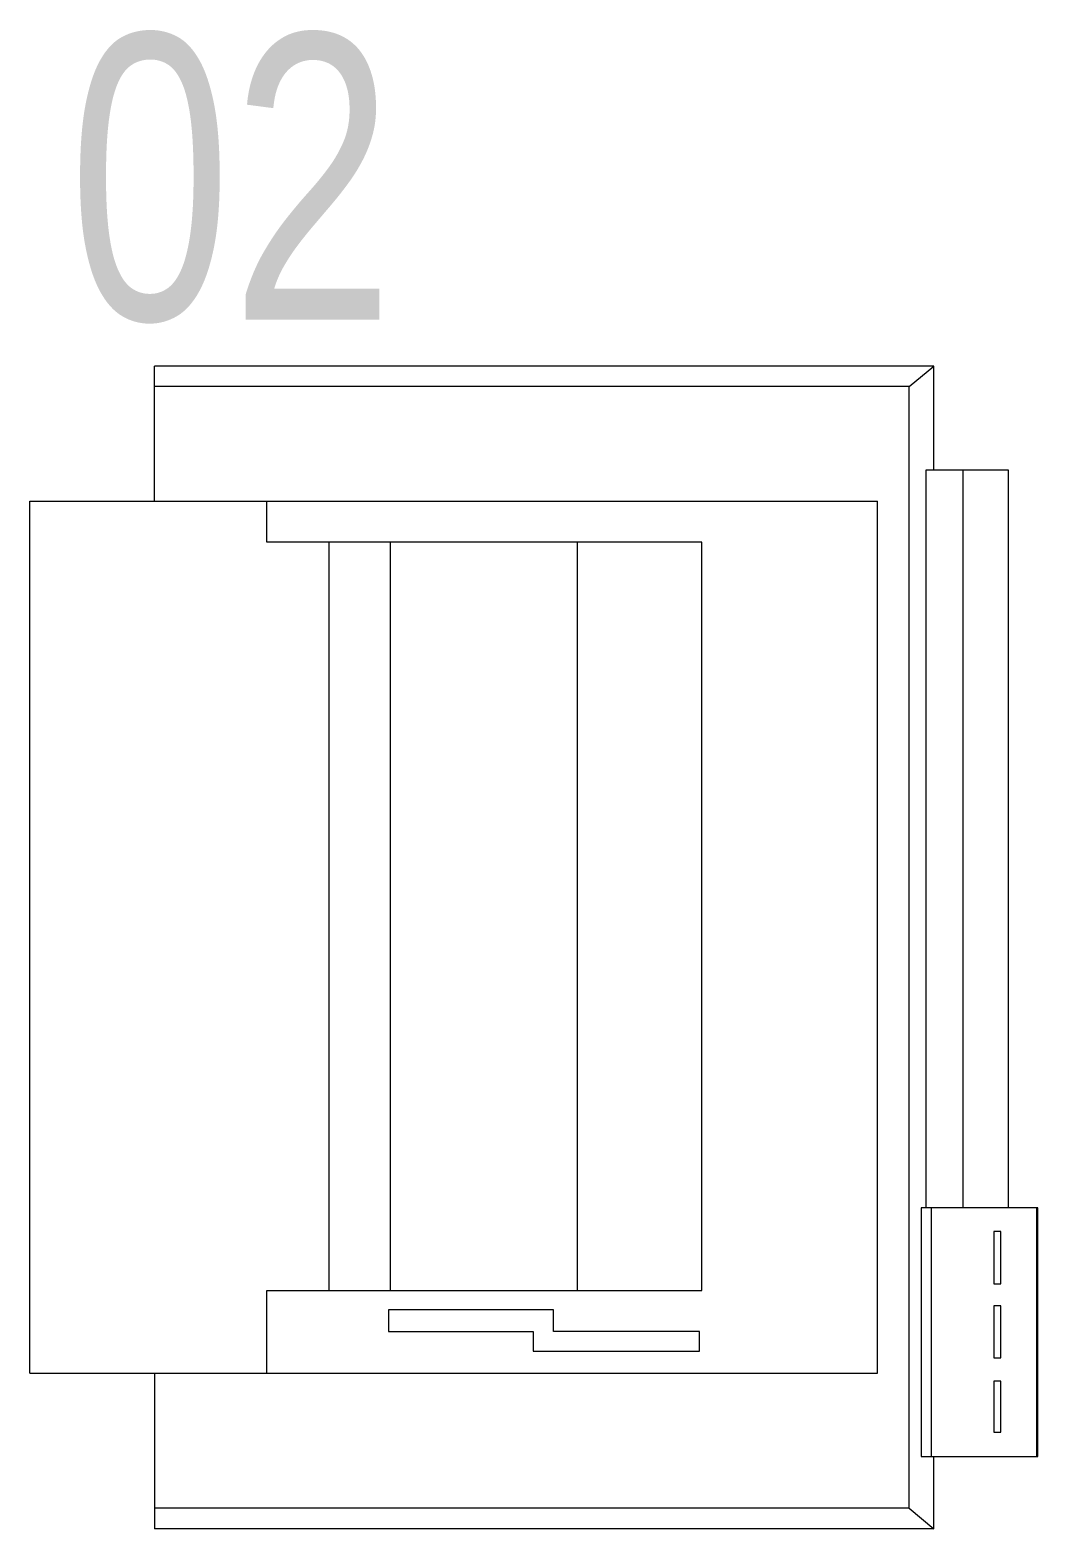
# Model space of a CAD drawing. Header units: inches. Extents: x -12418 to 57169, y -29325 to 19878.
# Drawn here: x 48411.5 to 48720.6, y 5829 to 6288.5 of the extents above; entities that cross this region are included whole.
import ezdxf

# ---------------------------------------------------------------- set-up
doc = ezdxf.new("R2010")
doc.units = ezdxf.units.IN
doc.header["$LTSCALE"] = 25
doc.header["$MEASUREMENT"] = 0
doc.linetypes.add('DASHDOT', pattern=[25.4, 12.7, -6.35, 0, -6.35])
doc.layers.get('0').update_dxf_attribs({"color": 8})
for name, color, linetype, lineweight in [('00-Ground Floor$0$72_EGR_EQP_TAG', 142, 'Continuous', 5), ('00-Ground Floor$0$LOADING', 253, 'Continuous', 5), ('E-LITE-CLNG-CNDT', 6, 'DASHDOT', 35)]:
    doc.layers.add(name, color=color, linetype=linetype, lineweight=lineweight)
doc.styles.add('00-Ground Floor$0$X3G_ENTITY_257CFD', font='swisscl.ttf', dxfattribs={"height": 200})

# ---------------------------------------------------------------- blocks, each defined once
blk = doc.blocks.new('00-Ground Floor$0$ITPPLT2C-P')
at = {"color": 0}
for p, q in [((0.02286, 0.03177), (0.26184, 0.03177)), ((0.03041, 0.02557), (0.02286, 0.03177)), ((0.02286, 0), (0.02286, 0.03177)), ((0.26184, -0.00959), (0.26184, 0.03177)), ((0.03041, -0.31823), (0.03041, 0.02557)), ((0.03041, 0.02557), (0.26184, 0.02557)), ((0, 0), (0, -0.22622)), ((0.02518, 0), (0, 0)), ((0.01395, 0), (0.01395, -0.22622)), ((0.02518, 0), (0.01395, 0)), ((0.02518, -0.22622), (0.02518, 0)), ((0.0401, -0.27688), (0.0401, -0.00959)), ((0.3, -0.00959), (0.0401, -0.00959)), ((0.22741, -0.02218), (0.22741, -0.00959)), ((0.3, -0.27688), (0.3, -0.00959)), ((0.09395, -0.2515), (0.09395, -0.02218)), ((0.09395, -0.02218), (0.22741, -0.02218)), ((0.13211, -0.2515), (0.13211, -0.02218)), ((0.18945, -0.2515), (0.18945, -0.02218)), ((0.20824, -0.2515), (0.20824, -0.02218)), ((-0.0091, -0.22622), (0.02673, -0.22622)), ((-0.0091, -0.30235), (-0.0091, -0.22622)), ((-0.00872, -0.22622), (0.02363, -0.22622)), ((-0.00872, -0.30235), (-0.00872, -0.22622)), ((0, -0.22622), (0.02518, -0.22622)), ((0.01395, -0.22622), (0.02518, -0.22622)), ((0.02363, -0.22622), (0.02363, -0.30235)), ((0.02673, -0.22622), (0.02673, -0.30235)), ((0.00232, -0.24947), (0.00232, -0.23339)), ((0.00232, -0.23339), (0.00446, -0.23339)), ((0.00446, -0.23339), (0.00446, -0.24947)), ((0.00446, -0.24947), (0.00232, -0.24947)), ((0.22741, -0.2515), (0.09395, -0.2515)), ((0.22741, -0.27688), (0.22741, -0.2515)), ((0.00232, -0.27213), (0.00232, -0.25625)), ((0.00232, -0.25625), (0.00446, -0.25625)), ((0.00446, -0.25625), (0.00446, -0.27213)), ((0.13947, -0.2575), (0.19003, -0.2575)), ((0.13947, -0.26409), (0.13947, -0.2575)), ((0.19003, -0.2575), (0.19003, -0.26409)), ((0.09472, -0.2701), (0.09472, -0.26409)), ((0.09472, -0.26409), (0.13947, -0.26409)), ((0.19003, -0.26409), (0.14567, -0.26409)), ((0.14567, -0.26409), (0.14567, -0.2701)), ((0.14567, -0.2701), (0.09472, -0.2701)), ((0.00446, -0.27213), (0.00232, -0.27213)), ((0.00232, -0.29499), (0.00232, -0.2793)), ((0.00232, -0.2793), (0.00446, -0.2793)), ((0.00446, -0.2793), (0.00446, -0.29499)), ((0.3, -0.27688), (0.0401, -0.27688)), ((0.26184, -0.27688), (0.26184, -0.32462)), ((0.00446, -0.29499), (0.00232, -0.29499)), ((0.02673, -0.30235), (-0.0091, -0.30235)), ((0.02363, -0.30235), (-0.00872, -0.30235)), ((0.02286, -0.32462), (0.02286, -0.30235)), ((0.03041, -0.31823), (0.02286, -0.32462)), ((0.03041, -0.31823), (0.26184, -0.31823)), ((0.02286, -0.32462), (0.26184, -0.32462))]:
    blk.add_line(p, q, dxfattribs=at)
blk = doc.blocks.new('00-Ground Floor')
at = {"layer": '00-Ground Floor$0$LOADING', "extrusion": (7.77426e-06, -1.57465e-11, -1), "xscale": 1000.000000000001, "yscale": 1000.000000000001, "zscale": 1000.000000000001, "rotation": 0.001410758509388341}
blk.add_blockref('00-Ground Floor$0$ITPPLT2C-P', (-48711.54, 6153.66, 0.36), dxfattribs=at)
at = {"layer": '00-Ground Floor$0$72_EGR_EQP_TAG', "insert": (48473.24, 6287.19, 0.02), "char_height": 87.473, "attachment_point": 2, "style": '00-Ground Floor$0$X3G_ENTITY_257CFD'}
blk.add_mtext('02', dxfattribs=at)

msp = doc.modelspace()

# ---------------------------------------------------------------- block references
at = {"layer": 'E-LITE-CLNG-CNDT'}
msp.add_blockref('00-Ground Floor', (0, 0), dxfattribs=at)

doc.saveas('drawing.dxf')
